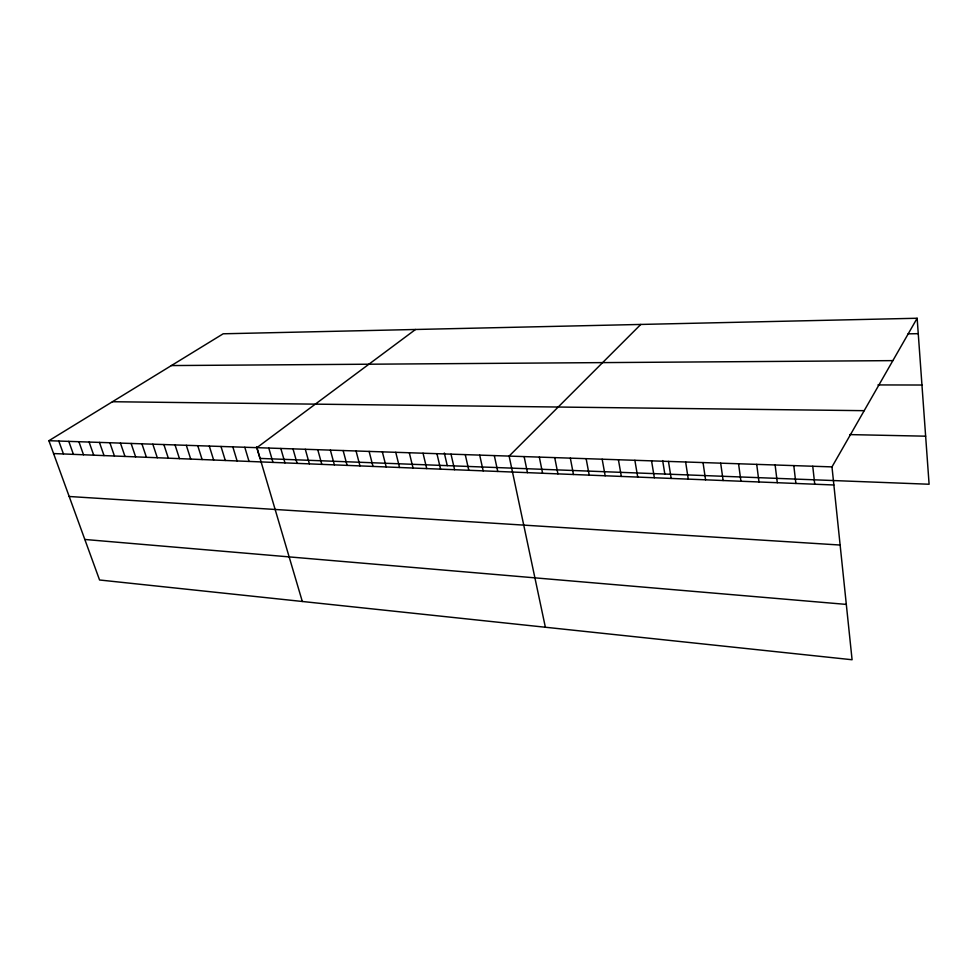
<?xml version="1.0" encoding="UTF-8"?>
<svg xmlns="http://www.w3.org/2000/svg" width="978" height="978" viewBox="0 0 978 978"><rect width="100%" height="100%" fill="white"/><g stroke="black" fill="none" stroke-linecap="round" stroke-linejoin="round"><path stroke-width="1.47" d="M831.985 466.885L917.144 318.253L223.192 333.791L48.9 440.711L99.56 579.991L852.082 659.747L831.985 466.885L48.9 440.711M640.798 324.439L509.122 456.09L545.369 627.24M415.516 329.488L256.896 447.667L302.312 601.482M908.049 333.84L918.256 333.669M171.394 365.564L892.865 360.625M877.951 384.929L921.948 385.026M112.446 401.726L864.185 410.674M849.662 434.599L925.64 436.188M53.57 453.56L833.867 484.99M69.194 496.494L840.126 545.039M84.817 539.465L846.312 604.404M58.79 441.041L63.448 453.963M68.79 441.371L73.423 454.367M78.9 441.714L83.509 454.77M89.108 442.056L93.717 455.173M99.438 442.398L104.023 455.589M109.878 442.753L114.438 456.017M120.441 443.107L124.976 456.433M131.113 443.462L135.624 456.873M141.908 443.816L146.407 457.301M152.825 444.183L157.299 457.741M163.864 444.55L168.314 458.181M175.038 444.929L179.451 458.633M186.321 445.308L190.71 459.085M197.752 445.687L202.116 459.55M209.304 446.078L213.644 460.015M220.991 446.469L225.295 460.479M232.825 446.86L237.104 460.956M244.793 447.264L249.035 461.433M256.554 446.799L259.989 458.413L929.1 484.244L917.144 318.253M268.791 448.058L272.972 462.398M280.82 448.462L284.965 462.887M292.997 448.865L297.104 463.376M305.307 449.281L309.378 463.865M317.764 449.697L321.799 464.367M330.381 450.124L334.378 464.868M343.144 450.552L347.092 465.381M356.053 450.98L359.965 465.907M369.122 451.42L372.997 466.433M382.349 451.86L386.188 466.958M395.748 452.301L399.537 467.496M409.305 452.753L413.046 468.046M423.034 453.217L426.726 468.596M436.934 453.682L440.577 469.147M444.318 452.997L447.264 465.65M451.005 454.159L454.599 469.721M465.259 454.623L468.804 470.284M479.697 455.112L483.181 470.87M494.318 455.601L497.753 471.457M524.135 456.592L527.448 472.655M539.33 457.105L542.582 473.266M554.722 457.618L557.925 473.878M570.333 458.144L573.463 474.501M586.14 458.67L589.208 475.137M602.167 459.208L605.162 475.785M618.414 459.746L621.336 476.433M634.869 460.296L637.729 477.093M651.556 460.858L654.343 477.765M662.668 460.589L664.832 474.049M668.475 461.42L671.177 478.438M685.639 461.995L688.255 479.134M703.035 462.582L705.566 479.831M720.676 463.169L723.133 480.528M738.561 463.768L740.933 481.249M756.715 464.367L758.989 481.983M775.126 464.99L777.302 482.716M793.806 465.614L795.884 483.462M812.755 466.249L814.735 484.22"/></g></svg>
